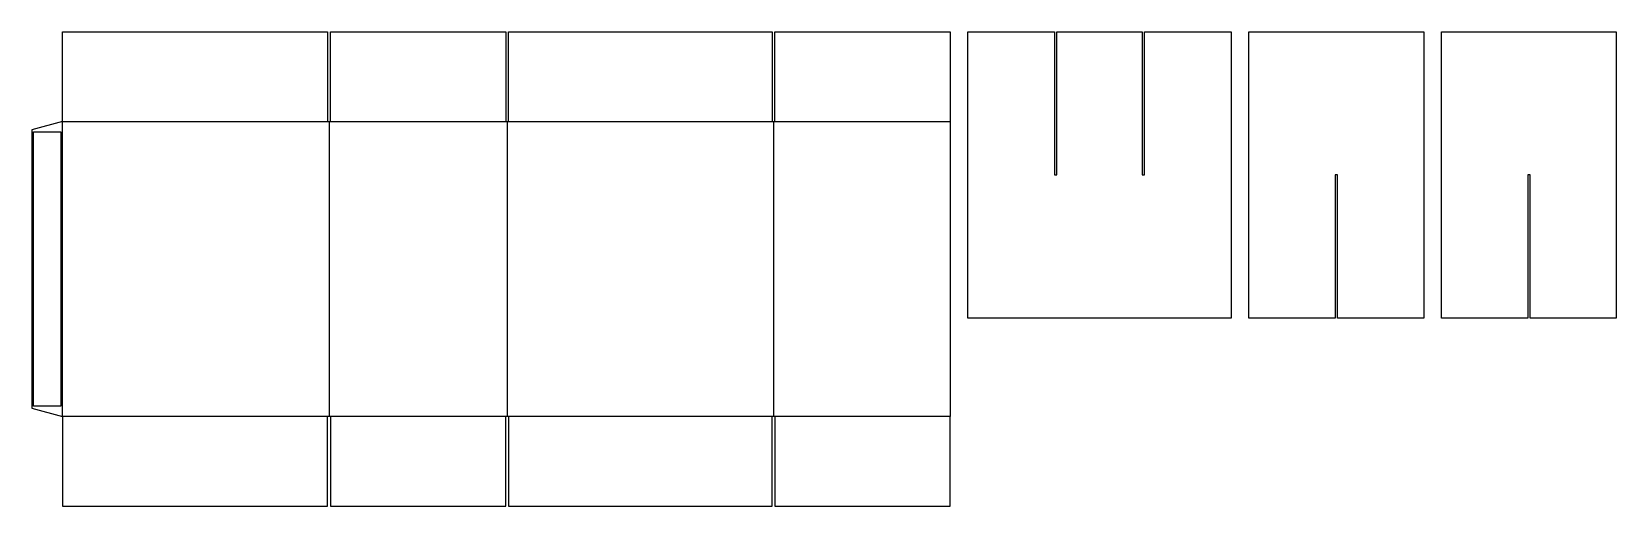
# Model space of a CAD drawing. Header units: millimetres. Extents: x 0 to 1794, y 0 to 536.
import ezdxf

# ---------------------------------------------------------------- set-up
doc = ezdxf.new("R2010")
doc.units = ezdxf.units.MM
for name, color, linetype in [('CREASE', 5, 'CONTINUOUS'), ('CUT', 1, 'CONTINUOUS'), ('GLUE', 2, 'CONTINUOUS')]:
    doc.layers.add(name, color=color, linetype=linetype)

msp = doc.modelspace()

# ---------------------------------------------------------------- linework, layer by layer
at = {"layer": 'CREASE'}
for p, q in [((35, 101.6), (35, 434.8)), ((35, 434.8), (335, 434.8)), ((336.6, 434.8), (336.6, 101.6)), ((338.2, 434.8), (536.6, 434.8)), ((538.2, 434.8), (538.2, 101.6)), ((539.8, 434.8), (838.2, 434.8)), ((839.8, 434.8), (839.8, 101.6)), ((841.4, 434.8), (1039.8, 434.8)), ((335, 101.6), (35, 101.6)), ((536.6, 101.6), (338.2, 101.6)), ((838.2, 101.6), (539.8, 101.6)), ((1039.8, 101.6), (841.4, 101.6))]:
    msp.add_line(p, q, dxfattribs=at)
at = {"layer": 'CUT'}
for p, q in [((35, 434.8), (35, 536.4)), ((35, 536.4), (335, 536.4)), ((335, 536.4), (335, 434.8)), ((338.2, 434.8), (338.2, 536.4)), ((338.2, 536.4), (536.6, 536.4)), ((536.6, 536.4), (536.6, 434.8)), ((539.8, 434.8), (539.8, 536.4)), ((539.8, 536.4), (838.2, 536.4)), ((838.2, 536.4), (838.2, 434.8)), ((841.4, 434.8), (841.4, 536.4)), ((841.4, 536.4), (1039.8, 536.4)), ((1039.8, 536.4), (1039.8, 434.8)), ((1059.8, 536.4), (1157.833, 536.4)), ((1059.8, 212.8), (1059.8, 536.4)), ((1157.833, 536.4), (1157.833, 374.6)), ((1160.433, 374.6), (1160.433, 536.4)), ((1160.433, 536.4), (1257.167, 536.4)), ((1257.167, 536.4), (1257.167, 374.6)), ((1259.767, 374.6), (1259.767, 536.4)), ((1259.767, 536.4), (1357.8, 536.4)), ((1357.8, 536.4), (1357.8, 212.8)), ((1377.8, 536.4), (1575.8, 536.4)), ((1377.8, 212.8), (1377.8, 536.4)), ((1575.8, 536.4), (1575.8, 212.8)), ((1595.8, 536.4), (1793.8, 536.4)), ((1595.8, 212.8), (1595.8, 536.4)), ((1793.8, 536.4), (1793.8, 212.8)), ((35, 434.8), (0, 425.422)), ((335, 434.8), (336.6, 434.8)), ((336.6, 434.8), (338.2, 434.8)), ((536.6, 434.8), (538.2, 434.8)), ((538.2, 434.8), (539.8, 434.8)), ((838.2, 434.8), (839.8, 434.8)), ((839.8, 434.8), (841.4, 434.8)), ((1039.8, 434.8), (1039.8, 101.6)), ((0, 425.422), (0, 110.978)), ((1157.833, 374.6), (1160.433, 374.6)), ((1257.167, 374.6), (1259.767, 374.6)), ((1478.1, 374.6), (1475.5, 374.6)), ((1475.5, 374.6), (1475.5, 212.8)), ((1478.1, 212.8), (1478.1, 374.6)), ((1696.1, 374.6), (1693.5, 374.6)), ((1693.5, 374.6), (1693.5, 212.8)), ((1696.1, 212.8), (1696.1, 374.6)), ((1357.8, 212.8), (1059.8, 212.8)), ((1475.5, 212.8), (1377.8, 212.8)), ((1575.8, 212.8), (1478.1, 212.8)), ((1693.5, 212.8), (1595.8, 212.8)), ((1793.8, 212.8), (1696.1, 212.8)), ((0, 110.978), (35, 101.6)), ((35, 101.6), (35, 0)), ((336.6, 101.6), (335, 101.6)), ((335, 0), (335, 101.6)), ((338.2, 101.6), (336.6, 101.6)), ((338.2, 101.6), (338.2, 0)), ((538.2, 101.6), (536.6, 101.6)), ((536.6, 0), (536.6, 101.6)), ((539.8, 101.6), (538.2, 101.6)), ((539.8, 101.6), (539.8, 0)), ((839.8, 101.6), (838.2, 101.6)), ((838.2, 0), (838.2, 101.6)), ((841.4, 101.6), (839.8, 101.6)), ((841.4, 101.6), (841.4, 0)), ((1039.8, 0), (1039.8, 101.6)), ((35, 0), (335, 0)), ((338.2, 0), (536.6, 0)), ((539.8, 0), (838.2, 0)), ((841.4, 0), (1039.8, 0))]:
    msp.add_line(p, q, dxfattribs=at)
at = {"layer": 'GLUE'}
for p, q in [((2, 423.422), (33, 423.422)), ((2, 112.978), (2, 423.422)), ((33, 423.422), (33, 112.978)), ((33, 112.978), (2, 112.978))]:
    msp.add_line(p, q, dxfattribs=at)

doc.saveas('drawing.dxf')
